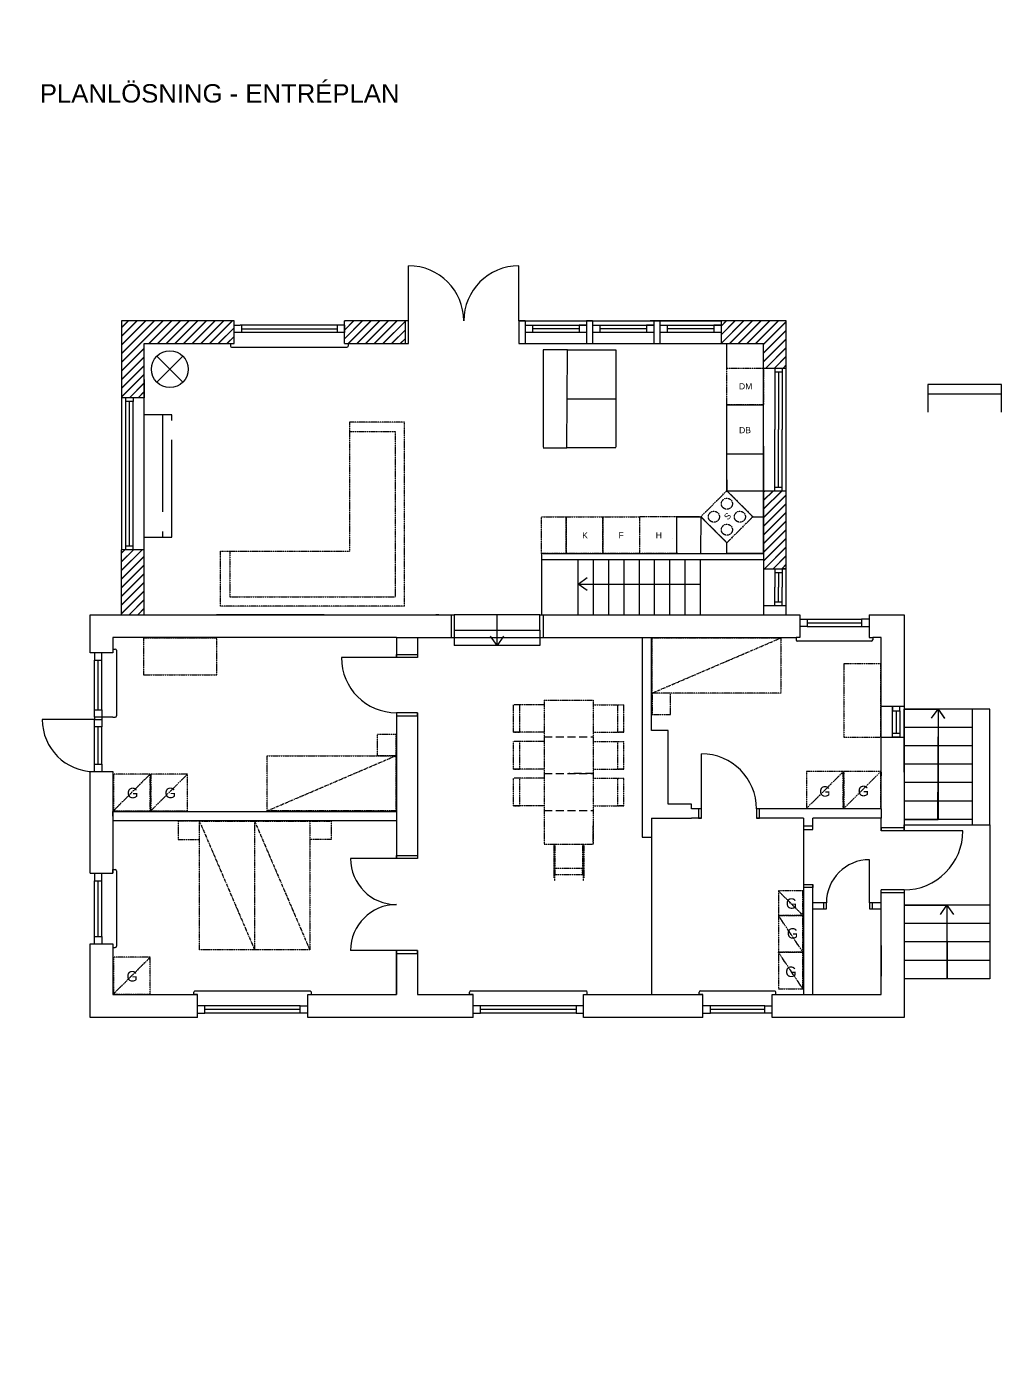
# Model space of a CAD drawing. Header units: millimetres. Extents: x -50011 to 90899, y -58634 to 500399.
# Drawn here: x 248 to 16155, y 242429 to 264099 of the extents above; entities that cross this region are included whole.
import ezdxf

# ---------------------------------------------------------------- set-up
doc = ezdxf.new("R2010")
doc.units = ezdxf.units.MM
doc.linetypes.add('DASHED', pattern=[19.05, 12.7, -6.35])
doc.linetypes.add('PHANTOM2', pattern=[31.75, 15.875, -3.175, 3.175, -3.175, 3.175, -3.175])
doc.layers.get('0').update_dxf_attribs({"color": 1})
for name, color, linetype in [('Angivelser', 7, 'Continuous'), ('Fönser - Revision', 1, 'Continuous'), ('Fönster', 1, 'Continuous'), ('Grundritningar', 1, 'Continuous'), ('Möbler', 4, 'PHANTOM2'), ('Rumsavdelare', 3, 'FENCELINE1')]:
    doc.layers.add(name, color=color, linetype=linetype)
doc.styles.get("Standard").update_dxf_attribs({"font": 'Arial.ttf', "height": 170})
doc.linetypes.add('FENCELINE1', pattern='A,6.35,-2.54,[133,ltypeshp.shx,S=2.54,R=0,X=-2.54,Y=0],-2.54,25.4', length=36.83)
doc.dimstyles.new('ISO-25', dxfattribs={"dimscale": 10, "dimtxt": 2.5, "dimasz": 15, "dimexe": 10, "dimexo": 0.625, "dimgap": 15, "dimtad": 1, "dimlfac": 0.001, "dimtxsty": 'Standard', "dimblk": 'OBLIQUE', "dimblk1": 'OBLIQUE', "dimblk2": 'OBLIQUE', "dimcen": 20, "dimdle": 10, "dimadec": 0, "dimazin": 0, "dimtfac": 1, "dimtmove": 0, "dimatfit": 3, "dimldrblk": 'OPEN90', "dimfxl": 1, "dimarcsym": 0})

# ---------------------------------------------------------------- blocks, each defined once
blk = doc.blocks.new('_Oblique')
at = {"color": 0, "linetype": 'ByBlock', "lineweight": -2}
blk.add_line((-0.5, -0.5), (0.5, 0.5), dxfattribs=at)

msp = doc.modelspace()

# ---------------------------------------------------------------- hatches: boundary and pattern name
at = {"layer": 'Grundritningar', "ltscale": 100}
h = msp.add_hatch(dxfattribs=at)
h.set_pattern_fill('JIS_LC_20', color=256, scale=5)
h.paths.add_polyline_path([(6428.375, 390745.568), (8139.969, 390745.568), (8139.969, 391115.568), (6058.375, 391115.568), (6058.375, 384896.461), (6058.375, 382416.461), (6058.375, 381356.461), (6428.375, 381356.461), (6428.375, 384896.461), (6428.375, 385196.461)])
h.paths.add_polyline_path([(12402.879, 391115.568), (11339.969, 391115.568), (11339.969, 390745.568), (11389.969, 390745.568), (12032.879, 390745.568), (12032.879, 386196.461), (12032.879, 385380.725), (12402.879, 385380.725), (12402.879, 385396.461), (12402.879, 390771.304)])
h.paths.add_polyline_path([(11812.612, 361164.769), (11812.612, 361509.033), (10749.702, 361509.033), (10749.702, 361139.033), (10799.702, 361139.033), (11442.612, 361139.033), (11442.612, 357714.769), (11442.612, 356899.033), (11812.612, 356899.033), (11812.612, 356914.769)])
h.paths.add_polyline_path([(4863.558, 361139.033), (5599.702, 361139.033), (5599.702, 361509.033), (4493.558, 361509.033), (4493.558, 356414.769), (4863.558, 356414.769), (4863.558, 356714.769)])
h.paths.add_polyline_path([(4863.558, 353934.769), (4493.558, 353934.769), (4493.558, 352874.769), (4863.558, 352874.769)])
h.paths.add_polyline_path([(6604.389, 331533.61), (5498.245, 331533.61), (5498.245, 330279.346), (5868.245, 330279.346), (5868.245, 331163.61), (6604.389, 331163.61)])
h.paths.add_polyline_path([(12817.299, 331533.61), (11754.389, 331533.61), (11754.389, 331163.61), (11804.389, 331163.61), (12447.299, 331163.61), (12447.299, 330763.61), (12447.299, 330763.61), (12817.299, 330763.61), (12817.299, 330779.346), (12817.299, 331189.346)])
h.paths.add_polyline_path([(12817.299, 328763.61), (12447.299, 328763.61), (12447.299, 327739.346), (12447.299, 327489.346), (12817.299, 327489.346)])
h.paths.add_polyline_path([(5868.245, 327799.346), (5498.245, 327799.346), (5498.245, 326739.346), (5868.245, 326739.346)])
h.paths.add_polyline_path([(13894.931, 305305.95), (12105.172, 305305.95), (12105.172, 304935.95), (12155.172, 304935.95), (13524.931, 304935.95), (13524.931, 304535.95), (13524.931, 304535.95), (13894.931, 304535.95), (13894.931, 304785.95)])
h.paths.add_polyline_path([(6955.172, 305305.95), (4569.931, 305305.95), (4569.931, 304935.95), (6955.172, 304935.95)])
h.paths.add_polyline_path([(2769.931, 305305.95), (1112.471, 305305.95), (1112.471, 304051.686), (1482.471, 304051.686), (1482.471, 304351.686), (1482.471, 304935.95), (2769.931, 304935.95)])
h.paths.add_polyline_path([(1482.471, 301571.686), (1112.471, 301571.686), (1112.471, 300141.686), (8104.931, 300141.686), (8104.931, 299394.682), (8474.931, 299394.682), (8474.931, 300511.686), (1482.471, 300511.686)])
h.paths.add_polyline_path([(13894.931, 302535.95), (13524.931, 302535.95), (13524.931, 300394.682), (13524.931, 300144.682), (13894.931, 300144.682)])
h.paths.add_polyline_path([(12176.583, 278428.432), (11806.583, 278428.432), (11806.583, 277404.168), (11806.583, 277154.168), (12176.583, 277154.168)])
h.paths.add_polyline_path([(12176.583, 281198.432), (11113.673, 281198.432), (11113.673, 280828.432), (11163.673, 280828.432), (11806.583, 280828.432), (11806.583, 280428.432), (11806.583, 280428.432), (12176.583, 280428.432), (12176.583, 280444.168), (12176.583, 280854.168)])
h.paths.add_polyline_path([(5963.673, 281198.432), (4711.334, 281198.432), (4711.334, 280828.432), (5963.673, 280828.432)])
h.paths.add_polyline_path([(2911.334, 281198.432), (1075.633, 281198.432), (1075.633, 279944.168), (1445.633, 279944.168), (1445.633, 280828.432), (2911.334, 280828.432)])
h.paths.add_polyline_path([(1445.633, 277464.168), (1075.633, 277464.168), (1075.633, 276404.168), (1445.633, 276404.168)])
h.paths.add_polyline_path([(12645.365, 259294.914), (11582.455, 259294.914), (11582.455, 258924.914), (11632.455, 258924.914), (12275.365, 258924.914), (12275.365, 258524.914), (12645.365, 258524.914), (12645.365, 258540.65), (12645.365, 258950.65)])
h.paths.add_polyline_path([(12645.365, 256524.914), (12275.365, 256524.914), (12275.365, 255500.65), (12275.365, 255250.65), (12645.365, 255250.65)])
h.paths.add_polyline_path([(3634.619, 259294.914), (1798.918, 259294.914), (1798.918, 258040.65), (2168.918, 258040.65), (2168.918, 258924.914), (3634.619, 258924.914)])
h.paths.add_polyline_path([(6432.455, 259294.914), (5434.619, 259294.914), (5434.619, 258924.914), (6432.455, 258924.914)])
h.paths.add_polyline_path([(2168.918, 255560.65), (1798.918, 255560.65), (1798.918, 254500.65), (2168.918, 254500.65)])
h.paths.add_polyline_path([(12718.912, 237531.632), (11656.001, 237531.632), (11656.001, 237161.632), (11706.001, 237161.632), (12348.912, 237161.632), (12348.912, 236761.632), (12718.912, 236761.632), (12718.912, 236777.368), (12718.912, 237187.368)])
h.paths.add_polyline_path([(3708.166, 237531.632), (1872.465, 237531.632), (1872.465, 236277.368), (2242.465, 236277.368), (2242.465, 237161.632), (3708.166, 237161.632)])
h.paths.add_polyline_path([(6506.001, 237531.632), (5508.166, 237531.632), (5508.166, 237161.632), (6506.001, 237161.632)])
h.paths.add_polyline_path([(2242.465, 233797.368), (1872.465, 233797.368), (1872.465, 232737.368), (2242.465, 232737.368)])
h.paths.add_polyline_path([(12718.912, 234761.632), (12348.912, 234761.632), (12348.912, 233737.368), (12348.912, 233487.368), (12718.912, 233487.368)])
h.paths.add_polyline_path([(12718.912, 232887.368), (12348.912, 232887.368), (12348.912, 232737.368), (12718.912, 232737.368)])
h.paths.add_polyline_path([(12204.872, 211409.63), (11141.961, 211409.63), (11141.961, 211039.63), (11191.961, 211039.63), (11834.872, 211039.63), (11834.872, 210639.63), (12204.872, 210639.63), (12204.872, 210655.366), (12204.872, 211065.366)])
h.paths.add_polyline_path([(12204.872, 208639.63), (11834.872, 208639.63), (11834.872, 207615.366), (11834.872, 207365.366), (12204.872, 207365.366)])
h.paths.add_polyline_path([(12204.872, 206765.366), (11834.872, 206765.366), (11834.872, 206615.366), (12204.872, 206615.366)])
h.paths.add_polyline_path([(2116.806, 211039.63), (3194.126, 211039.63), (3194.126, 211409.63), (1746.806, 211409.63), (1746.806, 210155.366), (2116.806, 210155.366)])
h.paths.add_polyline_path([(2116.806, 207675.366), (1746.806, 207675.366), (1746.806, 206615.366), (2116.806, 206615.366)])
h.paths.add_polyline_path([(5991.961, 211409.63), (4994.126, 211409.63), (4994.126, 211039.63), (5991.961, 211039.63)])
h.paths.add_polyline_path([(6163.577, 179246.954), (5165.741, 179246.954), (5165.741, 178876.954), (6163.577, 178876.954)])
h.paths.add_polyline_path([(3365.741, 179246.954), (1918.421, 179246.954), (1918.421, 177992.69), (2288.421, 177992.69), (2288.421, 178876.954), (3365.741, 178876.954)])
h.paths.add_polyline_path([(2288.421, 175512.69), (1918.421, 175512.69), (1918.421, 174452.69), (2288.421, 174452.69)])
h.paths.add_polyline_path([(12376.487, 179246.954), (11313.577, 179246.954), (11313.577, 178876.954), (11363.577, 178876.954), (12006.487, 178876.954), (12006.487, 178476.954), (12376.487, 178476.954), (12376.487, 178492.69), (12376.487, 178902.69)])
h.paths.add_polyline_path([(12376.487, 176476.954), (12006.487, 176476.954), (12006.487, 175452.69), (12006.487, 175202.69), (12376.487, 175202.69)])
h.paths.add_polyline_path([(12376.487, 174602.69), (12006.487, 174602.69), (12006.487, 174452.69), (12376.487, 174452.69)])
h.paths.add_polyline_path([(7536.154, 150197.712), (6079.149, 150197.712), (6079.149, 149827.712), (7536.154, 149827.712)])
h.paths.add_polyline_path([(4279.149, 150197.712), (2389.064, 150197.712), (2389.064, 148943.448), (2759.064, 148943.448), (2759.064, 149827.712), (4279.149, 149827.712)])
h.paths.add_polyline_path([(2759.064, 146463.448), (2389.064, 146463.448), (2389.064, 145403.448), (2759.064, 145403.448)])
h.paths.add_polyline_path([(13749.064, 147427.712), (13379.064, 147427.712), (13379.064, 146403.448), (13379.064, 146153.448), (13749.064, 146153.448)])
h.paths.add_polyline_path([(13749.064, 150197.712), (12686.154, 150197.712), (12686.154, 149827.712), (12736.154, 149827.712), (13379.064, 149827.712), (13379.064, 149427.712), (13749.064, 149427.712), (13749.064, 149443.448), (13749.064, 149853.448)])
h.paths.add_polyline_path([(13749.064, 145553.448), (13379.064, 145553.448), (13379.064, 145403.448), (13749.064, 145403.448)])
h.paths.add_polyline_path([(3398.249, 116388.187), (618.427, 116388.187), (618.427, 117448.187), (248.427, 117448.187), (248.427, 116018.187), (3398.249, 116018.187)])
h.paths.add_polyline_path([(2383.427, 121182.451), (248.427, 121182.451), (248.427, 119928.187), (618.427, 119928.187), (618.427, 120228.187), (618.427, 120812.451), (2383.427, 120812.451)])
h.paths.add_polyline_path([(6568.668, 121182.451), (4183.427, 121182.451), (4183.427, 120812.451), (6568.668, 120812.451)])
h.paths.add_polyline_path([(13508.427, 121182.451), (11718.668, 121182.451), (11718.668, 120812.451), (11768.668, 120812.451), (13138.427, 120812.451), (13138.427, 120412.451), (13508.427, 120412.451), (13508.427, 120428.187), (13508.427, 120838.187)])
h.paths.add_polyline_path([(13508.427, 118412.451), (13138.427, 118412.451), (13138.427, 117388.187), (13138.427, 117138.187), (13508.427, 117138.187)])
h.paths.add_polyline_path([(13508.427, 116538.187), (13138.427, 116538.187), (13138.427, 116388.187), (13508.427, 116388.187)])
h.paths.add_polyline_path([(768.422, 116451.806), (768.422, 116998.334), (418.125, 116998.334), (418.125, 116451.806)], flags=25)
h.paths.add_polyline_path([(765.467, 120017.7), (765.467, 120564.228), (415.171, 120564.228), (415.171, 120017.7)], flags=25)
h.paths.add_polyline_path([(764.875, 119734.923), (764.875, 120281.451), (414.579, 120281.451), (414.579, 119734.923)], flags=9)

# ---------------------------------------------------------------- linework, layer by layer
at = {"layer": 'Fönser - Revision', "ltscale": 100}
for p, q in [((8282.455, 259294.914), (8382.455, 259294.914)), ((9382.455, 259294.914), (9482.455, 259294.914)), ((10482.455, 259294.914), (10582.455, 259294.914)), ((11582.455, 258924.914), (11632.455, 258924.914))]:
    msp.add_line(p, q, dxfattribs=at)
at = {"layer": 'Fönster', "ltscale": 100}
for p, q in [((8382.455, 259294.914), (8382.455, 258924.914)), ((8382.455, 259294.914), (9382.455, 259294.914)), ((8382.455, 259224.914), (9382.455, 259224.914)), ((9382.455, 259224.914), (9262.455, 259224.914)), ((9262.455, 259224.914), (9262.455, 259104.914)), ((9382.455, 259224.914), (9382.455, 259104.914)), ((9482.455, 259294.914), (9482.455, 258924.914)), ((9482.455, 259294.914), (10482.455, 259294.914)), ((9482.455, 259224.914), (10482.455, 259224.914)), ((10482.455, 259224.914), (10362.455, 259224.914)), ((10362.455, 259224.914), (10362.455, 259104.914)), ((10482.455, 259224.914), (10482.455, 259104.914)), ((10582.455, 259294.914), (10582.455, 258924.914)), ((10582.455, 259294.914), (11582.455, 259294.914)), ((10582.455, 259224.914), (11582.455, 259224.914)), ((11582.455, 259224.914), (11462.455, 259224.914)), ((11462.455, 259224.914), (11462.455, 259104.914)), ((11582.455, 259294.914), (11582.455, 258924.914)), ((11582.455, 259224.914), (11582.455, 259104.914)), ((8382.455, 258924.914), (9382.455, 258924.914)), ((9482.455, 258924.914), (10482.455, 258924.914)), ((10582.455, 258924.914), (11582.455, 258924.914))]:
    msp.add_line(p, q, dxfattribs=at)
at = {"layer": 'Fönster'}
for p, q in [((8382.455, 259224.914), (8502.455, 259224.914)), ((8502.455, 259224.914), (8502.455, 259104.914)), ((9382.455, 259294.914), (9382.455, 258924.914)), ((9482.455, 259224.914), (9602.455, 259224.914)), ((9602.455, 259224.914), (9602.455, 259104.914)), ((10482.455, 259294.914), (10482.455, 258924.914)), ((10582.455, 259224.914), (10702.455, 259224.914)), ((10702.455, 259224.914), (10702.455, 259104.914)), ((8502.455, 259104.914), (8382.455, 259104.914)), ((9262.455, 259164.914), (8502.455, 259164.914)), ((9382.455, 259104.914), (8502.455, 259104.914)), ((9602.455, 259104.914), (9482.455, 259104.914)), ((10362.455, 259164.914), (9602.455, 259164.914)), ((10482.455, 259104.914), (9602.455, 259104.914)), ((10702.455, 259104.914), (10582.455, 259104.914)), ((11462.455, 259164.914), (10702.455, 259164.914)), ((11582.455, 259104.914), (10702.455, 259104.914))]:
    msp.add_line(p, q, dxfattribs=at)
at = {"layer": 'Grundritningar'}
for p, q in [((6482.455, 259294.914), (6482.455, 260194.914)), ((8282.455, 259294.914), (8282.455, 260194.914)), ((3634.619, 259294.914), (1798.918, 259294.914)), ((3634.619, 258924.914), (3634.619, 259294.914)), ((3634.619, 259224.914), (3734.619, 259224.914)), ((5334.619, 259224.914), (3734.619, 259224.914)), ((3754.619, 259224.914), (3754.619, 259104.914)), ((5314.619, 259224.914), (5314.619, 259104.914)), ((5434.619, 259224.914), (5334.619, 259224.914)), ((6482.455, 259294.914), (5434.619, 259294.914)), ((5434.619, 258924.914), (5434.619, 259294.914)), ((5434.619, 259224.914), (5434.619, 259104.914)), ((6432.455, 258924.914), (6432.455, 259294.914)), ((6482.455, 258924.914), (6482.455, 259294.914)), ((8382.455, 259294.914), (8282.455, 259294.914)), ((8282.455, 259294.914), (8282.455, 258924.914)), ((9482.455, 259294.914), (9382.455, 259294.914)), ((12645.365, 259294.914), (10425.461, 259294.914)), ((10582.455, 259294.914), (10482.455, 259294.914)), ((12645.365, 258774.914), (12645.365, 259294.914)), ((5434.619, 259104.914), (3634.619, 259104.914)), ((3754.619, 259164.914), (5314.619, 259164.914)), ((2168.918, 258164.914), (2168.918, 258924.914)), ((2168.918, 258924.914), (3634.619, 258924.914)), ((3574.619, 258924.914), (3574.619, 258884.914)), ((3594.619, 258864.914), (5474.619, 258864.914)), ((5434.619, 258924.914), (6482.455, 258924.914)), ((5494.619, 258924.914), (5494.619, 258884.914)), ((8282.455, 258924.914), (8382.455, 258924.914)), ((9382.455, 258924.914), (9482.455, 258924.914)), ((10482.455, 258924.914), (10582.455, 258924.914)), ((11152.309, 258924.914), (12275.365, 258924.914)), ((12645.365, 254500.65), (12645.365, 258950.65)), ((2375.954, 258720.556), (2586.81, 258507.155)), ((2586.81, 258507.155), (2800.211, 258718.011)), ((12455.365, 258524.914), (12455.365, 257524.914)), ((12455.365, 258524.914), (12455.365, 258464.914)), ((12575.365, 258524.914), (12575.365, 258464.914)), ((12575.365, 258524.914), (12575.365, 257524.914)), ((2586.81, 258507.155), (2373.409, 258296.299)), ((2586.81, 258507.155), (2797.665, 258293.754)), ((12455.365, 258464.914), (12575.365, 258464.914)), ((12515.365, 258464.914), (12515.365, 257524.914)), ((1868.918, 257980.65), (1868.918, 258040.65)), ((1868.918, 255620.65), (1868.918, 257980.65)), ((1988.918, 257980.65), (1868.918, 257980.65)), ((1928.918, 255620.65), (1928.918, 257980.65)), ((1988.918, 258040.65), (1988.918, 257980.65)), ((1988.918, 255620.65), (1988.918, 257980.65)), ((2168.918, 255560.65), (2168.918, 258040.65)), ((12455.365, 256524.914), (12455.365, 257524.914)), ((12515.365, 256584.914), (12515.365, 257524.914)), ((12575.365, 256524.914), (12575.365, 257524.914)), ((12275.365, 257250.65), (12275.365, 254500.65)), ((12455.365, 256524.914), (12455.365, 256584.914)), ((12455.365, 256584.914), (12575.365, 256584.914)), ((12575.365, 256524.914), (12575.365, 256584.914)), ((10791.714, 255748.447), (10791.714, 255748.447)), ((1798.918, 254500.65), (1798.918, 255560.65)), ((1868.918, 255560.65), (1868.918, 255620.65)), ((1988.918, 255620.65), (1868.918, 255620.65)), ((1988.918, 255560.65), (1988.918, 255620.65)), ((9246.973, 254500.65), (9246.973, 255400.65)), ((9496.973, 254500.65), (9496.973, 255400.65)), ((9746.973, 254500.65), (9746.973, 255400.65)), ((9996.973, 254500.65), (9996.973, 255400.65)), ((10246.973, 254500.65), (10246.973, 255400.65)), ((10496.973, 254500.65), (10496.973, 255400.65)), ((10746.973, 254500.65), (10746.973, 255400.65)), ((10996.973, 254500.65), (10996.973, 255400.65)), ((11246.973, 254500.65), (11246.973, 255400.65)), ((12455.365, 255250.65), (12455.365, 254950.65)), ((12455.365, 255250.65), (12455.365, 255190.65)), ((12455.365, 255190.65), (12575.365, 255190.65)), ((12515.365, 255190.65), (12515.365, 254950.65)), ((12575.365, 255250.65), (12575.365, 255190.65)), ((12575.365, 255250.65), (12575.365, 254950.65)), ((12455.365, 254650.65), (12455.365, 254950.65)), ((12515.365, 254710.65), (12515.365, 254950.65)), ((12575.365, 254650.65), (12575.365, 254950.65)), ((12455.365, 254650.65), (12455.365, 254710.65)), ((12455.365, 254710.65), (12575.365, 254710.65)), ((12575.365, 254650.65), (12575.365, 254710.65)), ((6975.365, 254500.65), (6925.365, 254500.65)), ((7175.365, 254500.65), (7175.365, 254130.65)), ((8675.365, 254500.65), (8675.365, 254130.65)), ((12864.289, 254500.65), (12864.289, 254130.65)), ((12864.289, 254430.65), (12984.289, 254430.65)), ((12984.289, 254430.65), (12984.289, 254310.65)), ((12984.289, 254430.65), (13874.289, 254430.65)), ((13994.289, 254430.65), (13874.289, 254430.65)), ((13874.289, 254430.65), (13874.289, 254310.65)), ((13994.289, 254500.65), (13994.289, 254130.65)), ((13994.289, 254500.65), (13994.289, 254430.65)), ((12984.289, 254310.65), (12864.289, 254310.65)), ((12984.289, 254370.65), (13874.289, 254370.65)), ((12984.289, 254310.65), (13874.289, 254310.65)), ((13874.289, 254310.65), (13994.289, 254310.65)), ((6285.365, 254130.65), (1655.365, 254130.65)), ((1655.365, 254130.65), (1655.365, 253880.65)), ((1655.365, 254130.65), (1655.365, 253880.65)), ((6285.365, 254130.65), (6285.365, 253800.65)), ((6285.365, 254130.65), (6625.365, 254130.65)), ((6285.365, 254130.65), (6285.365, 253800.65)), ((6625.365, 254130.65), (6625.365, 253800.65)), ((6625.365, 254130.65), (7575.365, 254130.65)), ((6925.365, 254130.65), (6975.365, 254130.65)), ((8625.365, 254130.65), (10295.365, 254130.65)), ((9375.365, 254130.65), (9425.365, 254130.65)), ((10295.365, 254130.65), (10445.365, 254131.487)), ((10295.365, 254130.65), (10295.365, 250870.65)), ((10445.365, 252610.65), (10445.365, 254131.487)), ((10445.365, 254131.487), (12804.289, 254131.487)), ((12864.289, 254130.65), (12804.289, 254130.65)), ((12804.289, 254130.65), (12804.289, 254090.65)), ((14034.289, 254070.65), (12824.289, 254070.65)), ((13994.289, 254130.65), (14054.289, 254130.65)), ((14054.289, 254130.65), (14054.289, 254090.65)), ((14195.365, 253530.65), (14195.365, 254131.487)), ((1655.365, 253880.65), (1285.365, 253880.65)), ((1355.365, 253880.65), (1355.365, 253760.65)), ((1355.365, 253760.65), (1475.365, 253760.65)), ((1355.365, 252950.65), (1355.365, 253760.65)), ((1415.365, 252950.65), (1415.365, 253760.65)), ((1475.365, 253760.65), (1475.365, 253880.65)), ((1475.365, 252950.65), (1475.365, 253760.65)), ((1655.365, 253940.65), (1695.365, 253940.65)), ((1715.365, 253920.65), (1715.365, 252850.65)), ((6285.365, 253800.65), (5385.365, 253800.65)), ((6285.365, 253800.65), (6285.365, 253850.65)), ((6285.365, 253850.65), (6625.365, 253850.65)), ((6625.365, 253800.65), (6285.365, 253800.65)), ((6625.365, 253850.65), (6625.365, 253800.65)), ((14195.365, 251330.65), (14195.365, 253530.65)), ((14195.365, 251330.65), (14195.365, 253530.65)), ((14195.365, 253299.814), (14195.365, 253359.814)), ((1355.365, 252830.65), (1355.365, 252950.65)), ((1355.365, 252950.65), (1475.365, 252950.65)), ((1475.365, 252950.65), (1475.365, 252830.65)), ((6285.365, 252900.65), (6285.365, 250520.65)), ((6285.365, 252900.65), (6285.365, 252850.65)), ((6625.365, 252900.65), (6285.365, 252900.65)), ((6625.365, 252900.65), (6625.365, 250520.65)), ((6625.365, 252850.65), (6625.365, 252900.65)), ((14565.365, 253000.65), (14195.365, 253000.65)), ((14375.365, 252500.65), (14375.365, 253000.65)), ((14375.365, 253000.65), (14375.365, 252930.65)), ((14375.365, 252930.65), (14495.365, 252930.65)), ((14435.365, 252930.65), (14435.365, 252570.65)), ((14495.365, 252930.65), (14495.365, 253000.65)), ((14495.365, 252930.65), (14495.365, 252570.65)), ((15675.365, 252960.65), (14565.365, 252960.65)), ((14565.365, 251930.65), (14565.365, 252960.65)), ((14565.365, 252960.65), (15120.365, 252960.65)), ((15965.365, 252960.65), (15675.365, 252960.65)), ((15675.365, 252960.65), (15675.365, 251072.205)), ((15675.365, 252960.65), (15675.365, 252660.65)), ((15965.365, 251072.205), (15965.365, 252960.65)), ((1655.365, 252830.65), (1355.365, 252830.65)), ((1355.365, 252830.65), (1355.365, 252790.65)), ((1355.365, 252790.65), (1475.365, 252790.65)), ((1355.365, 252670.65), (1355.365, 252790.65)), ((1475.365, 252670.65), (1355.365, 252670.65)), ((1355.365, 252060.65), (1355.365, 252670.65)), ((1415.365, 252060.65), (1415.365, 252670.65)), ((1475.365, 252830.65), (1475.365, 252790.65)), ((1475.365, 252790.65), (1475.365, 252670.65)), ((1475.365, 252060.65), (1475.365, 252670.65)), ((1655.365, 252830.65), (1695.365, 252830.65)), ((6285.365, 252850.65), (6625.365, 252850.65)), ((10715.365, 252610.65), (10445.365, 252610.65)), ((10715.365, 251410.65), (10715.365, 252610.65)), ((14195.365, 252500.65), (14565.365, 252500.65)), ((14375.365, 252500.65), (14375.365, 252570.65)), ((14375.365, 252570.65), (14495.365, 252570.65)), ((14495.365, 252500.65), (14375.365, 252500.65)), ((14495.365, 252570.65), (14495.365, 252500.65)), ((15675.365, 252660.65), (14565.365, 252660.65)), ((15675.365, 252660.65), (15675.365, 252360.65)), ((15675.365, 252360.65), (14565.365, 252360.65)), ((15675.365, 252360.65), (15675.365, 252060.65)), ((1355.365, 251940.65), (1355.365, 252060.65)), ((1355.365, 252060.65), (1475.365, 252060.65)), ((1475.365, 252060.65), (1475.365, 251940.65)), ((11260.092, 251330.65), (11260.092, 252230.65)), ((15675.365, 252060.65), (14565.365, 252060.65)), ((15675.365, 252060.65), (15675.365, 251760.65)), ((1285.365, 251940.65), (1655.365, 251940.65)), ((1655.365, 251940.65), (1655.365, 250280.65)), ((14195.365, 251930.65), (14195.365, 251870.65)), ((15675.365, 251760.65), (14565.365, 251760.65)), ((15675.365, 251760.65), (15675.365, 251460.65)), ((11095.365, 251410.65), (10715.365, 251410.65)), ((11095.365, 251330.65), (11095.365, 251410.65)), ((15675.365, 251460.65), (14565.365, 251460.65)), ((15675.365, 251460.65), (15675.365, 251160.65)), ((1655.365, 251215.65), (1655.365, 251290.65)), ((1655.365, 251290.65), (6285.365, 251290.65)), ((1655.365, 251290.65), (1655.365, 251220.65)), ((1655.365, 251250.65), (1655.365, 251215.65)), ((1655.365, 251215.65), (1655.365, 251140.65)), ((10445.365, 251180.65), (10445.365, 250870.65)), ((10445.365, 251180.65), (11095.365, 251180.65)), ((11260.092, 251330.65), (11095.365, 251330.65)), ((11260.092, 251180.65), (11095.365, 251180.65)), ((11260.092, 251330.65), (11210.092, 251330.65)), ((11210.092, 251330.65), (11210.092, 251180.65)), ((11210.092, 251180.65), (11260.092, 251180.65)), ((11260.092, 251180.65), (11260.092, 251330.65)), ((14195.365, 251330.65), (12160.092, 251330.65)), ((12160.092, 251330.65), (12160.092, 251180.65)), ((12210.092, 251330.65), (12160.092, 251330.65)), ((12925.365, 251180.65), (12160.092, 251180.65)), ((12160.092, 251180.65), (12210.092, 251180.65)), ((12210.092, 251180.65), (12210.092, 251330.65)), ((12925.365, 251180.65), (12925.365, 250997.676)), ((13075.365, 250997.676), (13075.365, 251180.65)), ((14195.365, 251180.65), (13075.365, 251180.65)), ((14195.365, 251330.65), (14195.365, 251180.65)), ((14195.365, 250972.205), (14195.365, 251180.65)), ((15675.365, 251160.65), (14565.365, 251160.65)), ((14565.365, 251160.65), (15120.365, 251160.65)), ((1655.365, 251140.65), (6285.365, 251140.65)), ((13075.365, 251047.676), (12925.365, 251047.676)), ((12925.365, 251047.676), (12925.365, 250997.676)), ((12925.365, 250997.676), (13075.365, 250997.676)), ((13075.365, 250997.676), (13075.365, 251047.676)), ((14565.365, 251022.205), (14195.365, 251022.205)), ((14195.365, 251022.205), (14195.365, 250972.205)), ((14565.365, 250972.205), (14195.365, 250972.205)), ((14565.365, 250972.205), (14565.365, 251072.205)), ((14565.365, 251072.205), (15965.365, 251072.205)), ((14565.365, 250972.205), (14565.365, 251022.205)), ((15524.649, 250972.205), (14565.365, 250972.205)), ((15965.365, 251072.205), (15965.365, 249760.65)), ((10295.365, 250870.65), (10445.365, 250870.65)), ((6285.365, 250520.65), (5535.365, 250520.65)), ((6285.365, 250520.65), (6285.365, 250570.65)), ((6285.365, 250570.65), (6625.365, 250570.65)), ((6625.365, 250520.65), (6285.365, 250520.65)), ((6625.365, 250570.65), (6625.365, 250520.65)), ((1655.365, 250280.65), (1655.365, 250340.65)), ((1655.365, 250340.65), (1695.365, 250340.65)), ((1715.365, 250320.65), (1715.365, 249090.65)), ((14001.652, 249800.65), (14001.652, 250502.65)), ((1285.365, 250280.65), (1655.365, 250280.65)), ((1285.365, 250280.65), (1355.365, 250280.65)), ((1355.365, 250280.65), (1355.365, 250160.65)), ((1355.365, 250160.65), (1475.365, 250160.65)), ((1355.365, 249250.65), (1355.365, 250160.65)), ((1415.365, 249250.65), (1415.365, 250160.65)), ((1475.365, 250160.65), (1475.365, 250280.65)), ((1475.365, 249250.65), (1475.365, 250160.65)), ((12925.365, 250097.676), (12925.365, 248300.65)), ((12925.365, 250097.676), (13075.365, 250097.676)), ((13075.365, 248300.65), (13075.365, 250097.676)), ((13075.365, 250097.676), (13075.365, 250047.676)), ((13075.365, 250047.676), (12925.365, 250047.676)), ((14195.365, 248300.65), (14195.365, 250010.65)), ((14565.365, 250010.65), (14195.365, 250010.65)), ((14195.365, 249960.65), (14195.365, 250010.65)), ((14565.365, 249960.65), (14195.365, 249960.65)), ((14565.365, 250010.65), (14565.365, 249960.65)), ((13299.652, 249800.65), (13075.365, 249800.65)), ((13075.365, 249700.65), (13299.652, 249700.65)), ((13299.652, 249800.65), (13249.652, 249800.65)), ((13249.652, 249800.65), (13249.652, 249700.65)), ((13249.652, 249700.65), (13299.652, 249700.65)), ((13299.652, 249700.65), (13299.652, 249800.65)), ((14195.365, 249800.65), (14001.652, 249800.65)), ((14001.652, 249800.65), (14001.652, 249700.65)), ((14001.652, 249700.65), (14195.365, 249700.65)), ((14001.652, 249700.65), (14051.652, 249700.65)), ((14051.652, 249700.65), (14051.652, 249800.65)), ((15965.365, 249760.65), (14565.365, 249760.65)), ((14565.365, 249760.65), (15265.365, 249760.65)), ((15965.365, 249760.65), (15965.365, 249460.65)), ((15965.365, 249460.65), (14565.365, 249460.65)), ((15965.365, 249460.65), (15965.365, 249160.65)), ((1355.365, 249130.65), (1355.365, 249250.65)), ((1355.365, 249250.65), (1475.365, 249250.65)), ((1475.365, 249250.65), (1475.365, 249130.65)), ((1285.365, 249130.65), (1655.365, 249130.65)), ((1285.365, 249130.65), (1355.365, 249130.65)), ((1655.365, 249130.65), (1655.365, 248300.65)), ((1655.365, 249130.65), (1655.365, 249070.65)), ((1655.365, 249070.65), (1695.365, 249070.65)), ((6285.365, 249020.65), (5535.365, 249020.65)), ((6285.365, 249020.65), (6285.365, 248300.65)), ((6285.365, 248300.65), (6285.365, 249020.65)), ((6285.365, 249020.65), (6285.365, 248970.65)), ((6625.365, 249020.65), (6285.365, 249020.65)), ((6625.365, 249020.65), (6625.365, 248300.65)), ((6625.365, 248970.65), (6625.365, 249020.65)), ((14195.365, 249102.65), (14195.365, 248602.65)), ((15965.365, 249160.65), (14565.365, 249160.65)), ((15965.365, 249160.65), (15965.365, 248860.65)), ((6285.365, 248970.65), (6625.365, 248970.65)), ((15965.365, 248860.65), (14565.365, 248860.65)), ((15965.365, 248860.65), (15965.365, 248560.65)), ((15965.365, 248560.65), (14565.365, 248560.65)), ((2975.365, 248300.65), (2975.365, 248340.65)), ((2995.365, 248360.65), (4875.365, 248360.65)), ((4895.365, 248300.65), (4895.365, 248340.65)), ((7475.365, 248300.65), (7475.365, 248340.65)), ((7495.365, 248360.65), (9375.365, 248360.65)), ((9395.365, 248300.65), (9395.365, 248340.65)), ((11225.365, 248300.65), (11225.365, 248340.65)), ((11245.365, 248360.65), (12455.365, 248360.65)), ((12475.365, 248300.65), (12475.365, 248340.65)), ((1655.365, 248300.65), (3035.365, 248300.65)), ((3035.365, 248300.65), (2975.365, 248300.65)), ((3035.365, 247930.65), (3035.365, 248300.65)), ((3155.365, 248120.65), (3035.365, 248120.65)), ((3155.365, 248000.65), (3155.365, 248120.65)), ((4715.365, 248120.65), (3155.365, 248120.65)), ((4715.365, 248000.65), (4715.365, 248120.65)), ((4715.365, 248120.65), (4835.365, 248120.65)), ((4835.365, 248300.65), (6285.365, 248300.65)), ((4835.365, 247930.65), (4835.365, 248300.65)), ((4835.365, 248300.65), (4895.365, 248300.65)), ((6625.365, 248300.65), (7535.365, 248300.65)), ((7535.365, 248300.65), (7475.365, 248300.65)), ((7535.365, 247930.65), (7535.365, 248300.65)), ((7655.365, 248120.65), (7535.365, 248120.65)), ((7655.365, 248000.65), (7655.365, 248120.65)), ((9215.365, 248120.65), (7655.365, 248120.65)), ((9335.365, 248120.65), (9215.365, 248120.65)), ((9215.365, 248120.65), (9215.365, 248000.65)), ((9335.365, 248300.65), (11285.365, 248300.65)), ((9335.365, 247930.65), (9335.365, 248300.65)), ((9335.365, 248300.65), (9395.365, 248300.65)), ((9335.365, 248000.65), (9335.365, 248120.65)), ((11285.365, 248300.65), (11225.365, 248300.65)), ((11285.365, 247930.65), (11285.365, 248300.65)), ((11405.365, 248120.65), (11285.365, 248120.65)), ((11405.365, 248000.65), (11405.365, 248120.65)), ((12295.365, 248120.65), (11405.365, 248120.65)), ((12295.365, 248000.65), (12295.365, 248120.65)), ((12295.365, 248120.65), (12415.365, 248120.65)), ((12415.365, 248300.65), (12925.365, 248300.65)), ((12415.365, 247930.65), (12415.365, 248300.65)), ((12415.365, 248300.65), (12475.365, 248300.65)), ((12925.365, 248300.65), (13075.365, 248300.65)), ((13075.365, 248300.65), (14195.365, 248300.65)), ((3035.365, 247930.65), (3035.365, 248000.65)), ((3035.365, 248000.65), (3155.365, 248000.65)), ((4715.365, 248060.65), (3155.365, 248060.65)), ((4715.365, 248000.65), (3155.365, 248000.65)), ((4835.365, 248000.65), (4715.365, 248000.65)), ((7535.365, 247930.65), (7535.365, 248000.65)), ((7535.365, 248000.65), (7655.365, 248000.65)), ((9215.365, 248060.65), (7655.365, 248060.65)), ((9215.365, 248000.65), (7655.365, 248000.65)), ((9215.365, 248000.65), (9335.365, 248000.65)), ((11285.365, 247930.65), (11285.365, 248000.65)), ((11285.365, 248000.65), (11405.365, 248000.65)), ((12295.365, 248060.65), (11405.365, 248060.65)), ((12295.365, 248000.65), (11405.365, 248000.65)), ((12415.365, 248000.65), (12295.365, 248000.65))]:
    msp.add_line(p, q, dxfattribs=at)
at = {"layer": 'Grundritningar', "ltscale": 100}
for p, q in [((1798.918, 259294.914), (1798.918, 257864.914)), ((2168.918, 254500.65), (2168.918, 258924.914)), ((8675.365, 258924.914), (11675.365, 258924.914)), ((12275.365, 255500.65), (12275.365, 258924.914)), ((12275.365, 258524.914), (12645.365, 258524.914)), ((12645.365, 256060.65), (12645.365, 258540.65)), ((2168.918, 258340.65), (2168.918, 258040.65)), ((2168.918, 258040.65), (1798.918, 258040.65)), ((1798.918, 258040.65), (1798.918, 255560.65)), ((12275.365, 256524.914), (12645.365, 256524.914)), ((9051.101, 256000.65), (9051.101, 256100.65)), ((2168.918, 255560.65), (1798.918, 255560.65)), ((8651.101, 255500.65), (8651.101, 255400.65)), ((8675.365, 255500.65), (12275.365, 255500.65)), ((8651.101, 255400.65), (12275.365, 255400.65)), ((12275.365, 255250.65), (12645.365, 255250.65)), ((12275.365, 254650.65), (12645.365, 254650.65)), ((5105.606, 254500.65), (3347.606, 254500.65)), ((7225.365, 254500.65), (7225.365, 254250.65)), ((8625.365, 254500.65), (7225.365, 254500.65)), ((8625.365, 254250.65), (8625.365, 254500.65)), ((13994.289, 254500.65), (14565.365, 254500.65)), ((7225.365, 254250.65), (8625.365, 254250.65)), ((7225.365, 254250.65), (7225.365, 254000.65)), ((8625.365, 254250.65), (8625.365, 254000.65)), ((8625.365, 254000.65), (7225.365, 254000.65)), ((14195.365, 254131.487), (14054.289, 254130.65)), ((1355.365, 252790.65), (505.365, 252790.65))]:
    msp.add_line(p, q, dxfattribs=at)
at = {"layer": 'Grundritningar'}
for points in [[(1285.365, 253880.65), (1285.365, 254500.65), (7225.365, 254500.65)], [(8625.365, 254500.65), (12864.289, 254500.65)], [(14565.365, 254500.65), (14565.365, 250972.205)], [(1285.365, 250280.65), (1285.365, 251940.65)], [(14565.365, 250010.65), (14565.365, 247930.65), (12415.365, 247930.65)], [(3035.365, 247930.65), (1285.365, 247930.65), (1285.365, 249130.65)], [(7535.365, 247930.65), (4835.365, 247930.65)], [(11285.365, 247930.65), (9335.365, 247930.65)]]:
    msp.add_lwpolyline(points, dxfattribs=at)
at = {"layer": 'Grundritningar', "ltscale": 20}
msp.add_circle((2586.81, 258507.155), 300, dxfattribs=at)
at = {"layer": 'Grundritningar'}
for centre, radius, start, end in [((6482.455, 259294.914), 900, 0, 90), ((8282.455, 259294.914), 900, 90, 180), ((3594.619, 258884.914), 20, 180, 270), ((5474.619, 258884.914), 20, 270, 0), ((12824.289, 254090.65), 20, 180, 270), ((14034.289, 254090.65), 20, 270, 0), ((1695.365, 253920.65), 20, 0, 90), ((6285.365, 253800.65), 900, 180, 270), ((1695.365, 252850.65), 20, 270, 0), ((11260.092, 251330.65), 900, 0, 90), ((14566.162, 250969.141), 958.491, 269.95234, 0.1831397), ((6285.365, 250520.65), 750, 180, 270), ((1695.365, 250320.65), 20, 0, 90), ((14001.652, 249800.65), 702, 90, 180), ((6285.365, 249020.65), 750, 90, 180), ((1695.365, 249090.65), 20, 270, 0), ((2995.365, 248340.65), 20, 90, 180), ((4875.365, 248340.65), 20, 0, 90), ((7495.365, 248340.65), 20, 90, 180), ((9375.365, 248340.65), 20, 0, 90), ((11245.365, 248340.65), 20, 90, 180), ((12455.365, 248340.65), 20, 0, 90)]:
    msp.add_arc(centre, radius, start, end, dxfattribs=at)
at = {"layer": 'Grundritningar', "ltscale": 100}
msp.add_arc((1355.365, 252790.65), 850, 180, 270, dxfattribs=at)
at = {"layer": 'Möbler', "ltscale": 100}
for p, q in [((9075.365, 258824.914), (8675.365, 258824.914)), ((8675.365, 258824.914), (8675.365, 257224.914)), ((9063.937, 257224.919), (9075.365, 258824.914)), ((9075.365, 258824.914), (9865.365, 258824.914)), ((9865.365, 258824.914), (9865.365, 257224.914)), ((11675.365, 258524.914), (11675.365, 258924.914)), ((11675.365, 258924.914), (12275.365, 258924.914)), ((16155.179, 258255.24), (14955.179, 258255.24)), ((14955.179, 258255.24), (14955.179, 258105.24)), ((14955.179, 258105.24), (16155.179, 258105.24)), ((14955.179, 258105.24), (14955.179, 257805.24)), ((16155.179, 258105.24), (16155.179, 258255.24)), ((16155.179, 257805.24), (16155.179, 258105.24)), ((9075.365, 258024.914), (9865.365, 258024.914)), ((11675.365, 257124.914), (11675.365, 257924.914)), ((11675.365, 257924.914), (12275.365, 257924.914)), ((2468.918, 257764.967), (2168.918, 257764.967)), ((2618.918, 257764.967), (2468.918, 257764.967)), ((2468.918, 257764.967), (2468.918, 255764.967)), ((2618.918, 255764.967), (2618.918, 257764.967)), ((8675.365, 257224.914), (9063.937, 257224.919)), ((9865.365, 257224.914), (9063.937, 257224.919)), ((11675.365, 256524.914), (11675.365, 257124.914)), ((11675.365, 257124.914), (12275.365, 257124.914)), ((11675.365, 256700.65), (11675.365, 256524.914)), ((11675.365, 256524.914), (12099.629, 256100.65)), ((11675.365, 256524.914), (12275.365, 256524.914)), ((11226.837, 256100.65), (10851.101, 256100.65)), ((10851.101, 256100.65), (10851.101, 255500.65)), ((10851.101, 256100.65), (11251.101, 256100.65)), ((11251.101, 256100.65), (11246.973, 255500.65)), ((11675.365, 255676.386), (11251.101, 256100.65)), ((12099.629, 256100.65), (12275.365, 256100.65)), ((12275.365, 256100.65), (12275.365, 255500.65)), ((2168.918, 255764.967), (2468.918, 255764.967)), ((2468.918, 255764.967), (2618.918, 255764.967)), ((11675.365, 255500.65), (11675.365, 255676.386)), ((12275.365, 255500.65), (11675.365, 255500.65)), ((12645.365, 255250.65), (12575.365, 255250.65))]:
    msp.add_line(p, q, dxfattribs=at)
at = {"layer": 'Möbler'}
for p, q in [((5515.036, 257640.671), (5515.036, 255540.671)), ((6415.036, 257640.671), (5515.036, 257640.671)), ((5515.036, 257490.671), (6265.036, 257490.671)), ((6265.036, 257490.671), (6265.036, 254790.671)), ((6415.036, 255540.671), (6415.036, 257640.671)), ((10851.101, 256100.65), (10251.101, 256100.65)), ((3415.036, 255540.671), (5515.036, 255540.671)), ((3415.036, 254640.671), (3415.036, 255540.671)), ((3565.036, 255540.671), (3565.036, 254790.671)), ((6415.036, 254640.671), (6415.036, 255540.671)), ((10875.365, 255500.65), (10275.365, 255500.65)), ((5515.036, 254640.671), (3415.036, 254640.671)), ((3565.036, 254790.671), (6265.036, 254790.671)), ((6415.036, 254640.671), (5515.036, 254640.671)), ((2155.365, 254120.65), (2155.365, 253520.65)), ((3355.365, 254120.65), (2155.365, 254120.65)), ((3355.365, 253520.65), (3355.365, 254120.65)), ((10455.365, 254121.487), (12555.365, 254121.487)), ((10455.365, 253221.487), (10455.365, 254121.487)), ((10455.365, 253221.487), (12555.365, 254121.487)), ((12555.365, 254121.487), (12555.365, 253221.487)), ((14185.365, 253700.65), (13585.365, 253700.65)), ((13585.365, 253700.65), (13585.365, 252500.65)), ((14185.365, 252500.65), (14185.365, 253700.65)), ((2155.365, 253520.65), (3355.365, 253520.65)), ((8695.365, 253107.259), (9495.365, 253107.259)), ((8695.365, 253107.259), (8695.365, 250757.259)), ((9495.365, 253107.259), (9495.365, 250757.259)), ((12555.365, 253221.487), (10455.365, 253221.487)), ((10455.365, 253221.487), (10455.365, 252871.487)), ((10755.365, 252871.487), (10755.365, 253221.487)), ((8195.365, 252582.259), (8195.365, 253032.259)), ((8695.365, 253032.259), (8195.365, 253032.259)), ((8295.365, 252582.259), (8295.365, 253032.259)), ((9495.365, 253032.259), (9995.365, 253032.259)), ((9895.365, 252582.259), (9895.365, 253032.259)), ((9995.365, 252582.259), (9995.365, 253032.259)), ((10455.365, 252871.487), (10755.365, 252871.487)), ((5975.365, 252200.65), (5975.365, 252550.65)), ((5975.365, 252550.65), (6275.365, 252550.65)), ((6275.365, 252550.65), (6275.365, 252200.65)), ((8695.365, 252582.259), (8195.365, 252582.259)), ((8195.365, 252582.259), (8295.365, 252582.259)), ((9495.365, 252582.259), (9995.365, 252582.259)), ((9995.365, 252582.259), (9895.365, 252582.259)), ((13585.365, 252500.65), (14185.365, 252500.65)), ((8195.365, 251982.259), (8195.365, 252432.259)), ((8695.365, 252432.259), (8195.365, 252432.259)), ((8295.365, 251982.259), (8295.365, 252432.259)), ((9495.365, 252432.259), (9995.365, 252432.259)), ((9895.365, 251982.259), (9895.365, 252432.259)), ((9995.365, 251982.259), (9995.365, 252432.259)), ((4175.365, 252200.65), (6275.365, 252200.65)), ((4175.365, 251300.65), (4175.365, 252200.65)), ((4175.365, 251300.65), (6275.365, 252200.65)), ((6275.365, 252200.65), (5975.365, 252200.65)), ((6275.365, 252200.65), (6275.365, 251300.65)), ((2265.365, 251900.65), (1665.365, 251900.65)), ((1665.365, 251900.65), (1665.365, 251300.65)), ((2265.365, 251900.65), (1665.365, 251300.65)), ((2265.365, 251300.65), (2265.365, 251900.65)), ((2875.365, 251900.65), (2275.365, 251900.65)), ((2275.365, 251900.65), (2275.365, 251300.65)), ((2275.365, 251300.65), (2875.365, 251900.65)), ((2875.365, 251300.65), (2875.365, 251900.65)), ((8695.365, 251982.259), (8195.365, 251982.259)), ((8195.365, 251982.259), (8295.365, 251982.259)), ((8195.365, 251382.259), (8195.365, 251832.259)), ((8695.365, 251832.259), (8195.365, 251832.259)), ((8295.365, 251382.259), (8295.365, 251832.259)), ((8695.365, 251907.259), (8695.365, 251832.259)), ((9495.365, 251982.259), (9995.365, 251982.259)), ((9495.365, 251832.259), (9995.365, 251832.259)), ((9995.365, 251982.259), (9895.365, 251982.259)), ((9895.365, 251382.259), (9895.365, 251832.259)), ((9995.365, 251382.259), (9995.365, 251832.259)), ((13575.365, 251940.65), (12975.365, 251940.65)), ((12975.365, 251940.65), (12975.365, 251340.65)), ((13575.365, 251940.65), (12975.365, 251340.65)), ((13575.365, 251340.65), (13575.365, 251940.65)), ((14185.365, 251940.65), (13585.365, 251940.65)), ((13585.365, 251940.65), (13585.365, 251340.65)), ((13585.365, 251340.65), (14185.365, 251940.65)), ((14185.365, 251340.65), (14185.365, 251940.65)), ((8695.365, 251382.259), (8195.365, 251382.259)), ((8195.365, 251382.259), (8295.365, 251382.259)), ((9495.365, 251382.259), (9995.365, 251382.259)), ((9995.365, 251382.259), (9895.365, 251382.259)), ((1665.365, 251300.65), (2265.365, 251300.65)), ((2275.365, 251300.65), (2875.365, 251300.65)), ((6275.365, 251300.65), (4175.365, 251300.65)), ((12975.365, 251340.65), (13575.365, 251340.65)), ((13585.365, 251340.65), (14185.365, 251340.65)), ((3070.365, 251130.65), (2720.365, 251130.65)), ((2720.365, 251130.65), (2720.365, 250830.65)), ((3070.365, 249030.65), (3070.365, 251130.65)), ((3070.365, 251130.65), (3970.365, 251130.65)), ((3070.365, 251130.65), (3970.365, 249030.65)), ((3970.365, 249030.65), (3970.365, 251130.65)), ((3970.365, 251130.65), (4870.365, 251130.65)), ((3970.365, 251130.65), (4870.365, 249030.65)), ((4870.365, 251130.65), (4870.365, 249030.65)), ((4870.365, 251130.65), (5220.365, 251130.65)), ((5220.365, 251130.65), (5220.365, 250830.65)), ((9495.365, 250757.259), (9495.365, 251057.259)), ((2720.365, 250830.65), (3070.365, 250830.65)), ((5220.365, 250830.65), (4870.365, 250830.65)), ((8695.365, 250757.259), (9495.365, 250757.259)), ((8850.365, 250757.259), (8850.365, 250207.259)), ((8860.365, 250757.259), (8860.365, 250157.259)), ((8870.365, 250757.259), (8870.365, 250257.259)), ((9320.365, 250757.259), (9320.365, 250257.259)), ((9320.365, 250757.259), (9330.365, 250757.259)), ((9330.365, 250757.259), (9330.365, 250157.259)), ((9330.365, 250757.259), (9340.365, 250757.259)), ((9340.365, 250757.259), (9340.365, 250207.259)), ((9320.365, 250357.259), (8870.365, 250357.259)), ((9320.365, 250257.259), (9320.365, 250357.259)), ((9320.365, 250257.259), (8870.365, 250257.259)), ((12915.365, 249994.37), (12515.365, 249994.37)), ((12515.365, 249994.37), (12515.365, 249594.37)), ((12915.365, 249594.37), (12515.365, 249994.37)), ((12915.365, 249594.37), (12915.365, 249994.37)), ((12915.365, 249594.37), (12515.365, 249594.37)), ((12515.365, 249594.37), (12515.365, 248994.37)), ((12915.365, 248994.37), (12515.365, 249594.37)), ((12515.365, 249594.37), (12915.365, 249594.37)), ((12915.365, 248994.37), (12915.365, 249594.37)), ((3970.365, 249030.65), (3070.365, 249030.65)), ((4870.365, 249030.65), (3970.365, 249030.65)), ((12915.365, 248994.37), (12515.365, 248994.37)), ((12515.365, 248994.37), (12515.365, 248394.37)), ((12915.365, 248394.37), (12515.365, 248994.37)), ((12515.365, 248994.37), (12915.365, 248994.37)), ((12915.365, 248394.37), (12915.365, 248994.37)), ((2265.365, 248910.65), (1665.365, 248910.65)), ((1665.365, 248910.65), (1665.365, 248310.65)), ((2265.365, 248910.65), (1665.365, 248310.65)), ((2265.365, 248310.65), (2265.365, 248910.65)), ((12515.365, 248394.37), (12915.365, 248394.37)), ((1665.365, 248310.65), (2265.365, 248310.65))]:
    msp.add_line(p, q, dxfattribs=at)
at = {"layer": 'Möbler', "linetype": 'DASHED', "ltscale": 10}
for p, q in [((8695.365, 252507.259), (9495.365, 252507.259)), ((8695.365, 251907.259), (9495.365, 251907.259)), ((9495.365, 251907.259), (9095.365, 251907.259)), ((8695.365, 251307.259), (9495.365, 251307.259))]:
    msp.add_line(p, q, dxfattribs=at)
at = {"layer": 'Möbler'}
for points in [[(12275.365, 257924.914), (11675.365, 257924.914), (11675.365, 258524.914), (12275.365, 258524.914)], [(12099.629, 256100.65), (11675.365, 255676.386), (11251.101, 256100.65), (11675.365, 256524.914)], [(9051.101, 255500.65), (8651.101, 255500.65), (8651.101, 256100.65), (9051.101, 256100.65)], [(9651.101, 255500.65), (9051.101, 255500.65), (9051.101, 256100.65), (9651.101, 256100.65)], [(10251.101, 255500.65), (9651.101, 255500.65), (9651.101, 256100.65), (10251.101, 256100.65)]]:
    msp.add_lwpolyline(points, close=True, dxfattribs=at)
for centre in [(11675.365, 256312.782), (11463.233, 256100.65), (11887.497, 256100.65), (11675.365, 255888.518)]:
    msp.add_circle(centre, 90, dxfattribs=at)
at = {"layer": 'Rumsavdelare', "ltscale": 5}
for p, q in [((8651.101, 255400.65), (8651.101, 254500.65)), ((7225.365, 254130.65), (8625.365, 254130.65)), ((12925.365, 250997.676), (12925.365, 250097.676)), ((10445.365, 250870.65), (10445.365, 248300.65))]:
    msp.add_line(p, q, dxfattribs=at)

# ---------------------------------------------------------------- texts
at = {"layer": 'Angivelser'}
msp.add_text('PLANLÖSNING - ENTRÉPLAN', height=300, dxfattribs=at).set_placement((465.365, 262858.897))
msp.add_text('PLANLÖSNING - ENTRÉPLAN', height=300, dxfattribs=at).set_placement((465.365, 262858.897))
at = {"layer": 'Möbler', "attachment_point": 1}
for s, width, gutter_width, heights, insert, char_height in [('DM', 30.21587, 125, [0], (11872.635, 258278.85), 100), ('DB', 30.21587, 125, [0], (11874.75, 257562.833), 100), ('K', 30.21587, 125, [0], (9314.727, 255845.806), 100), ('F', 30.21587, 125, [0], (9908.724, 255848.878), 100), ('H', 30.21587, 125, [0], (10513.823, 255848.087), 100), ('G', 269.32488, 850, [0], (1886.415, 251676.635), 170), ('G', 269.32488, 850, [0], (2501.149, 251677.781), 170), ('G', 269.32488, 850, [0], (13182.543, 251702.933), 170), ('G', 269.32488, 850, [173.943], (13810.516, 251709.301), 170), ('G', 269.32488, 850, [173.943], (12636.917, 249872.819), 170), ('G', 269.32488, 850, [173.943], (12654.427, 249385.778), 170), ('G', 269.32488, 850, [0], (1878.828, 248685.5), 170), ('G', 269.32488, 850, [173.943], (12628.145, 248759.433), 170)]:
    msp.add_mtext_dynamic_manual_height_columns(s, width=width, gutter_width=gutter_width, heights=heights, dxfattribs=dict(at, insert=insert, char_height=char_height))
at = {"layer": 'Möbler', "insert": (11617.701, 256110.053), "char_height": 100, "attachment_point": 1, "rotation": 45}
msp.add_mtext_dynamic_manual_height_columns('S', width=30.21587, gutter_width=125, heights=[0], dxfattribs=at)

# ---------------------------------------------------------------- leaders
at = {"layer": 'Grundritningar'}
for points, override in [([(9246.973, 255000.65), (11246.973, 255000.65)], {"dimldrblk": 'Open90'}), ([(7925.365, 254000.65), (7925.365, 254500.65)], {"dimldrblk": 'Open90'}), ([(15120.365, 252960.65), (15109.204, 251160.65)], {"dimldrblk": 'Open90'}), ([(15120.365, 252960.65), (15120.365, 251160.65)], {"dimscale": 10, "dimldrblk": 'Open90'}), ([(15265.365, 249760.65), (15265.365, 248560.65)], {"dimscale": 10, "dimldrblk": 'Open90'}), ([(15265.365, 249760.65), (15268.86, 248560.65)], {"dimldrblk": 'Open90'})]:
    msp.add_leader(points, dimstyle='ISO-25', override=override, dxfattribs=at)

doc.saveas('drawing.dxf')
